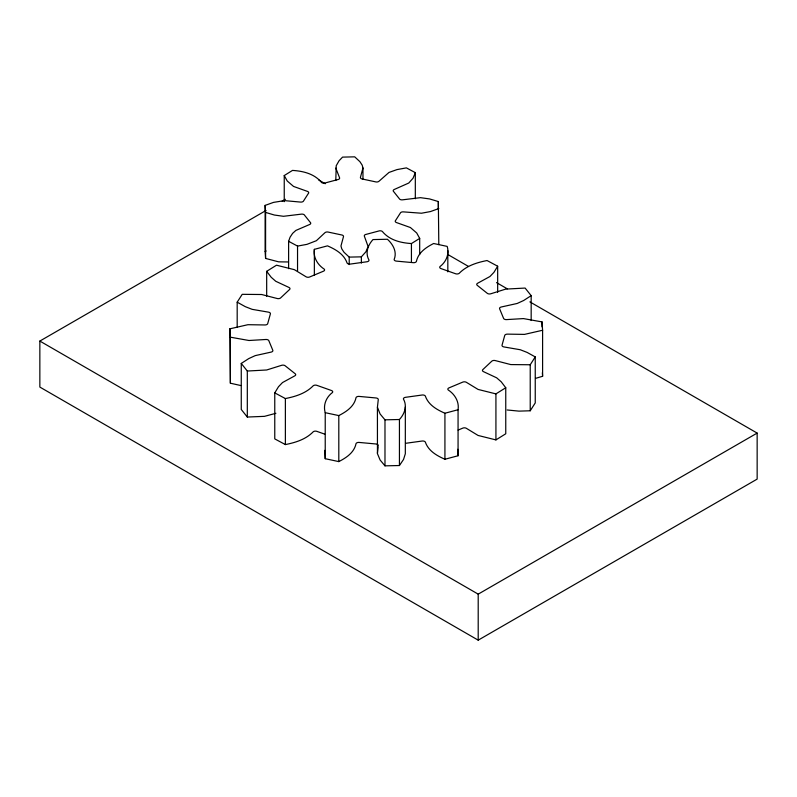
<?xml version="1.0" encoding="UTF-8"?>
<svg xmlns="http://www.w3.org/2000/svg" width="797" height="797" viewBox="0 0 797 797"><rect width="100%" height="100%" fill="white"/><g stroke="black" fill="none" stroke-linecap="round" stroke-linejoin="round"><path stroke-width="1.2" d="M497.667 266.208L493.951 272.335L489.936 276.519L477.652 283.234A2.73 1.574 0 0 0 477.403 285.456L487.126 293.196A2.73 1.574 0 0 0 490.862 293.754L505.746 289.102L525.123 288.066L531.171 295.647L523.669 300.499L517.193 303.468L501.393 306.965A2.73 1.574 0 0 0 499.679 308.957L503.535 318.262A2.73 1.574 0 0 0 506.623 319.597L523.45 318.591L542.04 321.908L542.598 330.257L524.506 334.391L507.589 334.132A2.73 1.574 0 0 0 504.69 335.597L502.08 345.041A2.73 1.574 0 0 0 504.053 346.954L520.272 349.744L527.126 352.423L535.245 356.917L530.224 364.757L510.767 364.578L495.316 360.593A2.73 1.574 0 0 0 491.659 361.31L482.992 369.459A2.73 1.574 0 0 0 483.54 371.671L496.68 377.828L501.233 381.813L505.756 387.76L495.923 393.887L478.061 389.424L466.424 382.341A2.73 1.574 0 0 0 462.579 382.191L449.169 387.81A2.73 1.574 0 0 0 448.213 389.962C454.828 394.266 459.351 401.728 458.066 409.738L444.925 413.235C436.846 409.688 428.397 404.966 425.329 396.039A2.73 1.574 0 0 0 421.862 395.053L405.753 397.285A2.73 1.574 0 0 0 403.441 399.058C407.486 406.151 404.477 414.041 399.436 419.511L399.436 465.528L384.981 465.846L380.099 459.999L377.449 453.672L377.419 407.227L378.276 399.626A2.73 1.574 0 0 0 375.726 397.942L359.367 396.438A2.73 1.574 0 0 0 356.05 397.573C354.217 406.57 346.336 411.73 338.805 415.586L325.226 412.687C322.944 405.125 326.172 397.225 332.429 392.532A2.73 1.574 0 0 0 331.193 390.42L317.076 385.419A2.73 1.574 0 0 0 313.251 385.738C305.839 393.389 295.508 396.557 285.376 398.56L274.766 392.881L278.482 386.754L282.497 382.57L294.77 375.855A2.73 1.574 0 0 0 295.029 373.634L285.296 365.893A2.73 1.574 0 0 0 281.56 365.335L266.686 369.987L247.309 371.033L241.262 363.442L248.764 358.59L255.239 355.621L271.04 352.125A2.73 1.574 0 0 0 272.743 350.132L268.888 340.827A2.73 1.574 0 0 0 265.809 339.492L248.973 340.498L230.383 337.181L229.835 328.832L247.927 324.698L264.833 324.957A2.73 1.574 0 0 0 267.742 323.492L270.342 314.048A2.73 1.574 0 0 0 268.38 312.135L252.161 309.346L245.307 306.666L237.187 302.173L242.208 294.332L261.665 294.511L277.117 298.496A2.73 1.574 0 0 0 280.773 297.779L289.441 289.63A2.73 1.574 0 0 0 288.893 287.418L275.752 281.271L271.199 277.276L266.676 271.329L276.509 265.202L294.362 269.665L305.998 276.748A2.73 1.574 0 0 0 309.854 276.898L323.263 271.279A2.73 1.574 0 0 0 324.22 269.127C317.595 264.823 313.082 257.361 314.357 249.351L327.507 245.855C335.587 249.401 344.025 254.123 347.103 263.05A2.73 1.574 0 0 0 350.56 264.036L366.67 261.805A2.73 1.574 0 0 0 368.981 260.031C364.936 252.938 367.955 245.048 372.986 239.578L387.442 239.259C392.941 244.34 397.275 251.762 394.156 259.473A2.73 1.574 0 0 0 396.697 261.147L413.055 262.651A2.73 1.574 0 0 0 416.373 261.516C418.206 252.519 426.086 247.359 433.628 243.503L447.197 246.403C449.488 253.964 446.25 261.864 439.994 266.557A2.73 1.574 0 0 0 441.239 268.669L455.356 273.67A2.73 1.574 0 0 0 459.172 273.351C466.594 265.7 476.915 262.532 487.047 260.529L497.667 266.208L497.667 292.32M405.334 407.038L405.324 453.782L403.531 459.47L399.436 465.528M335.796 180.53L336.224 165.716L339.054 160.775L342.561 157.119L354.715 156.84L359.915 161.681L362.177 165.138L362.964 167.998L360.453 177.283A2.73 1.574 0 0 0 362.695 179.096L375.248 181.776A2.73 1.574 0 0 0 378.993 181.248L388.986 172.441L396.986 169.602L406.39 167.878L415.317 172.65L415.317 198.772M405.753 443.291L421.862 441.07A2.73 1.574 0 0 1 425.329 442.056C428.397 450.982 436.846 455.705 444.925 459.251L458.066 455.754L457.837 449.259M324.797 450.335L325.226 458.703L338.805 461.602C346.336 457.747 354.217 452.576 356.05 443.59A2.73 1.574 0 0 1 359.367 442.455L375.726 443.959A2.73 1.574 0 0 1 378.276 445.633M377.419 453.244L378.157 446.718M288.614 268.669L288.614 241.312L290.068 237.217L292.619 233.362L295.856 230.433L309.595 224.515A2.73 1.574 0 0 0 310.222 222.313L304.633 215.3A2.73 1.574 0 0 0 301.336 214.144L283.473 216.296L274.357 215.031L265.59 212.41L265.122 205.397L273.51 202.388L284.439 200.625L300.529 202.079A2.73 1.574 0 0 0 303.667 200.784L308.309 193.541A2.73 1.574 0 0 0 307.393 191.38L293.535 186.428L287.229 180.989L284.24 175.559L292.499 170.409C303.219 171.086 314.387 173.746 321.599 182.523A2.73 1.574 0 0 0 325.405 182.882L337.559 179.654A2.73 1.574 0 0 0 339.562 177.751L335.796 168.087M415.317 172.65L413.065 178.199L408.781 183.021L394.336 189.447A2.73 1.574 0 0 0 393.708 191.649L399.297 198.662A2.73 1.574 0 0 0 402.595 199.818L420.457 197.666L429.573 198.931L438.34 201.551L438.808 244.629M507.161 409.977L518.986 411.132L530.224 410.774L535.245 402.933L535.245 356.917M288.614 241.312L297.54 246.084L306.945 244.36L316.379 240.714L324.937 232.714A2.73 1.574 0 0 1 328.683 232.186L341.236 234.866A2.73 1.574 0 0 1 343.477 236.679L340.967 245.964L341.754 248.823L344.015 252.27L349.216 257.112L361.37 256.843L365.913 251.792L368.094 246.522L364.368 236.211A2.73 1.574 0 0 1 366.371 234.308L378.525 231.08A2.73 1.574 0 0 1 382.331 231.439C389.544 240.216 400.712 242.876 411.431 243.553L419.69 238.403L416.701 232.973L410.395 227.524L396.537 222.582A2.73 1.574 0 0 1 395.621 220.42L400.263 213.178A2.73 1.574 0 0 1 403.402 211.882L421.483 213.227L430.42 211.574L438.808 208.565M458.106 430.081L462.579 428.208A2.73 1.574 0 0 1 466.424 428.348L478.061 435.441L495.923 439.904L505.756 433.777L505.756 387.76M529.895 301.884L757.15 433.09L757.15 479.107L478.2 640.16L39.85 387.073L39.85 341.066L266.029 210.478M282.178 201.153L285.416 199.29M39.85 341.066L478.2 594.144L757.15 433.09M288.454 261.964L278.651 261.844L265.59 258.427L265.122 251.414L266.108 250.985M275.882 413.294L264.504 416.343L247.309 417.04L241.262 409.459L241.262 363.442M542.598 330.257L542.598 376.274L535.933 378.256M274.766 392.881L274.766 438.898L285.376 444.577C295.508 442.574 305.839 439.406 313.251 431.755A2.73 1.574 0 0 1 317.076 431.436L324.678 434.126M377.419 407.227L380.099 413.982L384.981 419.83L399.436 419.511M240.873 385.559L230.383 383.198L229.835 328.832M318.8 180.012L325.266 183.738M448.044 254.632L468.506 266.447M496.511 282.606L507.281 288.833M542.358 372.697L542.598 376.274M542.04 321.908L542.04 326.88M531.171 295.647L531.171 320.524M530.224 364.757L530.224 410.774M495.923 393.887L495.923 439.904M478.2 594.144L478.2 640.16M458.066 409.738L458.066 455.754M447.824 250.716L447.824 271.857M444.925 413.235L444.925 459.251M438.34 201.551L438.34 209.013M419.69 238.403L419.69 254.572M411.431 243.553L411.431 262.213M384.981 419.83L384.981 465.846M362.964 167.998L362.964 179.186M361.37 256.843L361.37 263.07M349.216 257.112L349.216 264.574M338.805 415.586L338.805 461.602M325.226 412.687L325.226 458.703M314.357 249.351L314.357 275.463M297.54 246.084L297.54 270.95M285.376 398.56L285.376 444.577M284.24 175.559L284.24 201.671M266.676 271.329L266.676 296.205M265.59 212.41L265.59 258.427M265.122 205.397L265.122 251.414M247.309 371.033L247.309 417.04M237.187 302.173L237.187 327.039M230.383 337.181L230.383 383.198"/></g></svg>
